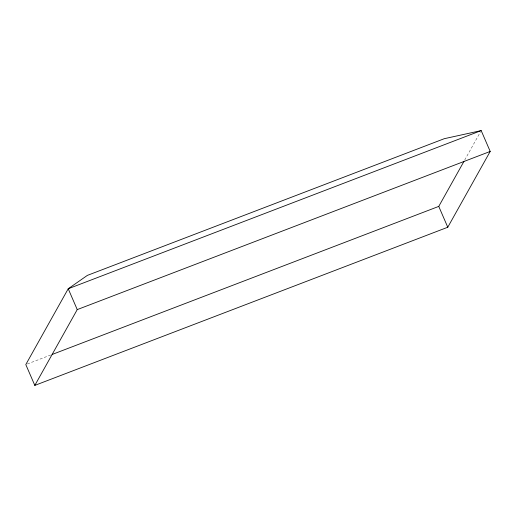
<?xml version="1.0" encoding="UTF-8"?>
<svg xmlns="http://www.w3.org/2000/svg" width="516" height="516" viewBox="0 0 516 516"><rect width="100%" height="100%" fill="white"/><g stroke="black" fill="none" stroke-linecap="round" stroke-linejoin="round"><path stroke-width="0.39" stroke-dasharray="2.58 1.94" d="M464.684 160.076L480.396 132.006M27.303 363.986L50.626 355.053"/><path stroke-width="0.77" d="M34.817 385.4L77.239 309.6L490.2 151.44L481.183 130.6L444.328 138.681L87.359 275.396L68.222 288.76L25.8 364.56L34.817 385.4L447.778 227.24L490.2 151.44M52.129 354.479L438.761 206.4L463.903 161.482M481.183 130.6L68.222 288.76L77.239 309.6M438.761 206.4L447.778 227.24"/></g></svg>
